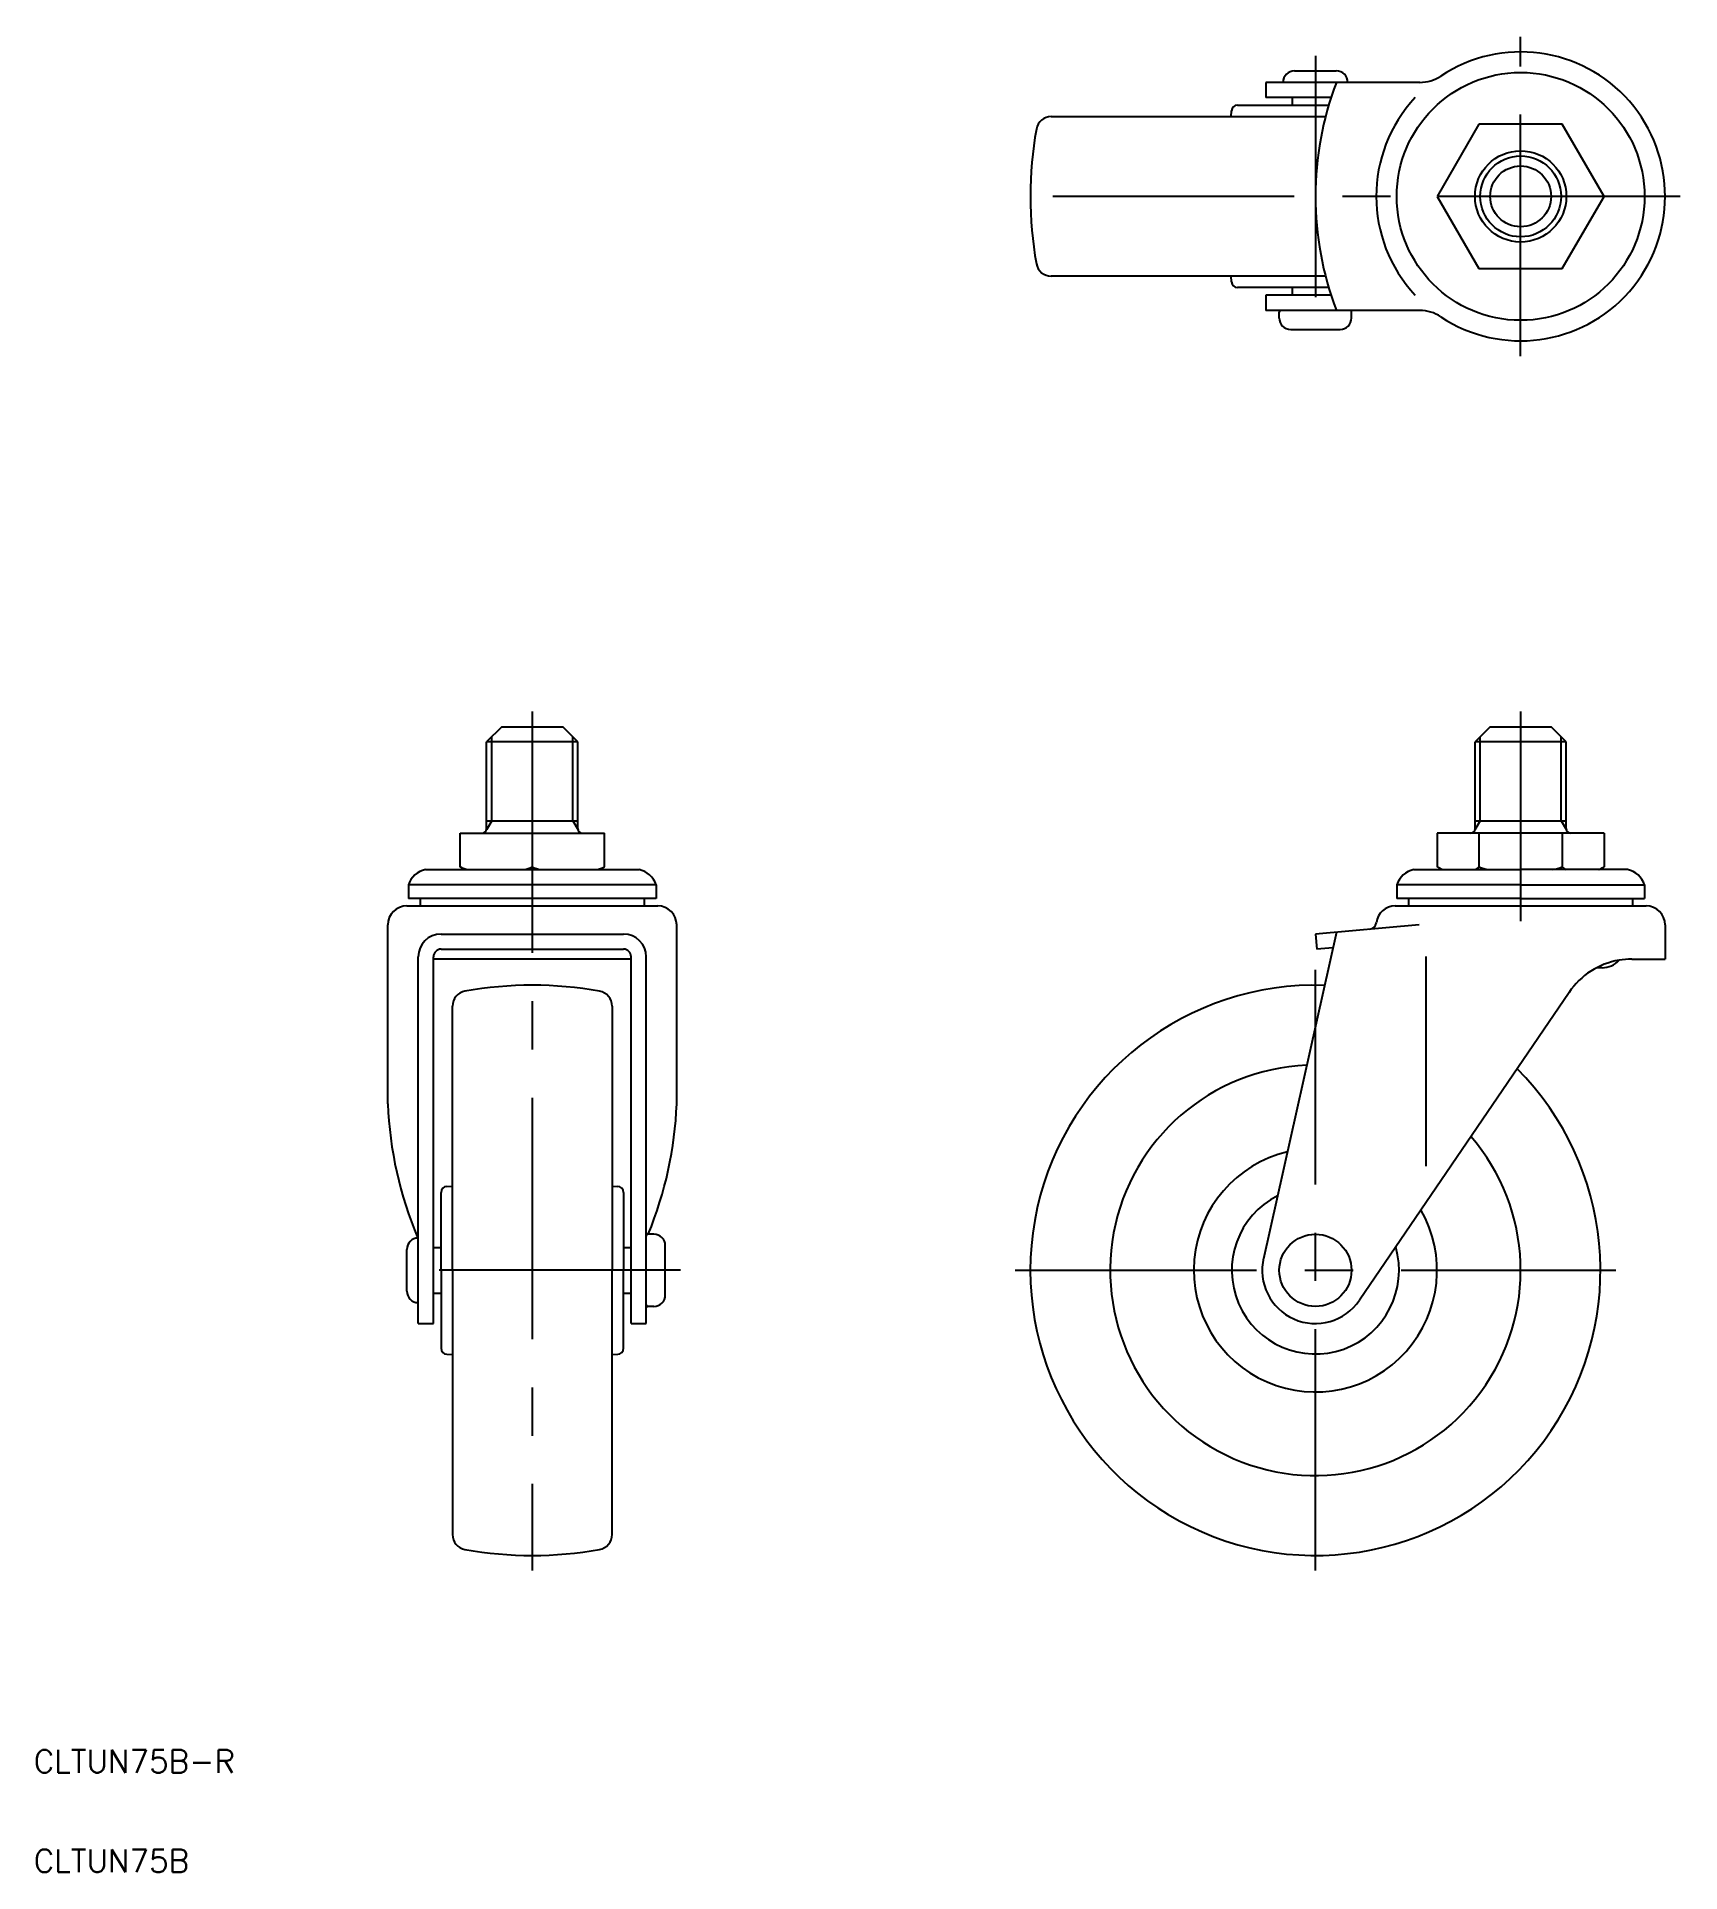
# Model space of a CAD drawing. Extents: x -168 to 48, y -79 to 162.
import ezdxf

# ---------------------------------------------------------------- set-up
doc = ezdxf.new("R2010")
doc.units = 0
doc.linetypes.add('CENTER', pattern=[50.8, 31.75, -6.35, 6.35, -6.35])
doc.layers.get('0').update_dxf_attribs({"linetype": 'CONTINUOUS'})
doc.layers.add('CENTER', color=1, linetype='CONTINUOUS')
doc.styles.get("Standard").update_dxf_attribs({"font": 'txt.shx', "height": 3, "bigfont": 'bigfont.shx'})

msp = doc.modelspace()

# ---------------------------------------------------------------- linework, layer by layer
at = {"color": 7, "linetype": 'CONTINUOUS'}
for p, q in [((-2.75, 157.75), (2.75, 157.75)), ((13.73, 156.25), (-6.5, 156.25)), ((-6.5, 156.25), (-6.5, 154.25)), ((-11.08, 151.75), (-11.04, 152.49)), ((-10.24, 153.25), (1.75, 153.25)), ((2.06, 154.25), (-6.5, 154.25)), ((-3, 153.25), (-3, 154.25)), ((-34.74, 151.75), (1.33, 151.75)), ((21.52, 150.75), (16.03, 141.25)), ((32.48, 150.75), (21.52, 150.75)), ((37.97, 141.25), (32.48, 150.75)), ((16.03, 141.25), (21.52, 131.75)), ((32.48, 131.75), (37.97, 141.25)), ((1.33, 130.75), (-34.74, 130.75)), ((-11.04, 130.01), (-11.08, 130.75)), ((21.52, 131.75), (32.48, 131.75)), ((1.75, 129.25), (-10.24, 129.25)), ((2.06, 128.25), (-6.5, 128.25)), ((-6.5, 128.25), (-6.5, 126.25)), ((-3, 128.25), (-3, 129.25)), ((13.73, 126.25), (-6.5, 126.25)), ((-4.75, 125.25), (-4.75, 126.05)), ((4.75, 125.25), (4.75, 126.05)), ((-3.25, 123.75), (3.25, 123.75)), ((-107.02, 71.5), (-109.02, 69.5)), ((-107.02, 71.5), (-99.02, 71.5)), ((-97.02, 69.5), (-99.02, 71.5)), ((23, 71.5), (21, 69.5)), ((23, 71.5), (31, 71.5)), ((33, 69.5), (31, 71.5)), ((-97.02, 69.5), (-109.02, 69.5)), ((-109.02, 58.1), (-109.02, 69.5)), ((-97.02, 58.1), (-97.02, 69.5)), ((21, 58.1), (21, 69.5)), ((33, 69.5), (21, 69.5)), ((33, 58.1), (33, 69.5)), ((-109.02, 59.14), (-97.02, 59.14)), ((21, 59.14), (33, 59.14)), ((-112.52, 57.5), (-93.52, 57.5)), ((-112.52, 53.05), (-112.52, 57.5)), ((-103.02, 57.5), (-103.02, 53.05)), ((-93.52, 53.05), (-93.52, 57.5)), ((37.97, 57.5), (16.03, 57.5)), ((16.03, 57.5), (16.03, 53.05)), ((21.52, 57.5), (21.52, 53.05)), ((32.48, 57.5), (32.48, 53.05)), ((37.97, 57.5), (37.97, 53.05)), ((-119.32, 50.7), (-119.32, 48.9)), ((-86.72, 50.7), (-119.32, 50.7)), ((-117.07, 52.7), (-88.97, 52.7)), ((-111.92, 52.7), (-112.52, 53.05)), ((-94.12, 52.7), (-93.52, 53.05)), ((-86.72, 50.7), (-86.72, 48.9)), ((10.7, 50.7), (10.7, 48.9)), ((27, 50.7), (10.7, 50.7)), ((12.95, 52.7), (27, 52.7)), ((16.63, 52.7), (16.03, 53.05)), ((41.05, 52.7), (27, 52.7)), ((27, 50.7), (43.3, 50.7)), ((37.37, 52.7), (37.97, 53.05)), ((43.3, 50.7), (43.3, 48.9)), ((-86.72, 48.9), (-119.32, 48.9)), ((-117.74, 47.93), (-117.74, 48.9)), ((-88.3, 48.9), (-88.3, 47.93)), ((27, 48.9), (10.7, 48.9)), ((12.28, 47.93), (12.28, 48.9)), ((27, 48.9), (43.3, 48.9)), ((27, 48.9), (43.3, 48.9)), ((41.72, 48.9), (41.72, 47.93)), ((-119.53, 47.93), (-86.52, 47.93)), ((10.49, 47.93), (43.5, 47.93)), ((-122.02, 21.91), (-122.02, 45.43)), ((-115.02, 44.23), (-91.02, 44.23)), ((-84.02, 21.91), (-84.02, 45.43)), ((2.77, 44.47), (-6.83, 1.53)), ((13.63, 45.42), (0, 44.23)), ((0, 44.23), (0.17, 42.24)), ((46, 45.43), (46, 41.93)), ((46, 45.03), (46, 40.93)), ((-118.02, -7), (-118.02, 41.23)), ((-116.02, -7), (-116.02, 41.24)), ((-115.02, 42.24), (-91.02, 42.24)), ((-90.02, -7), (-90.02, 41.24)), ((-88.02, -7), (-88.02, 41.23)), ((2.31, 42.42), (0.17, 42.24)), ((14.54, 41.28), (14.54, 13.71)), ((-90.02, 40.93), (-116.02, 40.93)), ((37.72, 39.8), (37.01, 39.8)), ((41.63, 40.93), (46, 40.93)), ((33.36, 36.56), (5.79, -3.94)), ((-113.52, 0), (-113.52, 34.74)), ((-92.52, 34.74), (-92.52, 0)), ((-115.02, 0), (-115.02, 10.24)), ((-114.26, 11.04), (-113.52, 11.08)), ((-92.52, 11.08), (-91.78, 11.04)), ((-91.02, 10.24), (-91.02, 0)), ((-119.52, -2.75), (-119.52, 2.75)), ((-116.02, 3), (-115.02, 3)), ((-91.02, 3), (-90.02, 3)), ((-87.02, 4.75), (-87.82, 4.75)), ((-85.52, -3.25), (-85.52, 3.25)), ((-115.02, 0), (-115.02, -10.24)), ((-113.52, 0), (-113.52, -34.74)), ((-92.52, -34.74), (-92.52, 0)), ((-91.02, -10.24), (-91.02, 0)), ((-116.02, -3), (-115.02, -3)), ((-91.02, -3), (-90.02, -3)), ((-87.02, -4.75), (-87.82, -4.75)), ((-118.02, -7), (-116.02, -7)), ((-90.02, -7), (-88.02, -7)), ((-114.26, -11.04), (-113.52, -11.08)), ((-92.52, -11.08), (-91.78, -11.04))]:
    msp.add_line(p, q, dxfattribs=at)
at = {"color": 3, "linetype": 'CONTINUOUS'}
for p, q in [((-108.34, 59.14), (-108.34, 70.18)), ((-97.7, 59.14), (-97.7, 70.18)), ((21.68, 59.14), (21.68, 70.18)), ((32.32, 59.14), (32.32, 70.18)), ((-108.34, 59.14), (-109.05, 57.92)), ((-97.7, 59.14), (-96.99, 57.92)), ((21.68, 59.14), (20.97, 57.92)), ((32.32, 59.14), (33.03, 57.92))]:
    msp.add_line(p, q, dxfattribs=at)
at = {"color": 7, "linetype": 'CONTINUOUS'}
for centre, radius in [((27, 141.25), 16.3), ((27, 141.25), 6), ((27, 141.25), 4), ((0, 0), 4.75)]:
    msp.add_circle(centre, radius, dxfattribs=at)
at = {"color": 3, "linetype": 'CONTINUOUS'}
msp.add_circle((27, 141.25), 5.32, dxfattribs=at)
at = {"color": 7, "linetype": 'CONTINUOUS'}
for centre, radius, start, end in [((27, 141.25), 19, 236.4427, 123.5573), ((-2.75, 156.25), 1.5, 90, 180), ((2.75, 156.25), 1.5, 0, 90), ((13.73, 161.25), 5, 270, 303.5573), ((42, 141.25), 42, 159.0752, 200.9248), ((-10.24, 152.45), 0.8, 90, 177), ((27, 141.25), 19, 136.8264, 223.1736), ((12.5, 141.25), 50, 169.8001, 190.1999), ((-34.74, 149.75), 2, 90, 169.8001), ((-34.74, 132.75), 2, 190.1999, 270), ((-10.24, 130.05), 0.8, 183, 270), ((-4.55, 126.05), 0.2, 90, 182.2046), ((4.55, 126.05), 0.2, 357.7954, 90), ((13.73, 121.25), 5, 56.4427, 90), ((-3.25, 125.25), 1.5, 180, 270), ((3.25, 125.25), 1.5, 270, 0), ((-109.62, 58.1), 0.6, 270, 0), ((-96.42, 58.1), 0.6, 180, 270), ((20.4, 58.1), 0.6, 270, 0), ((33.6, 58.1), 0.6, 180, 270), ((-116.47, 49.76), 3, 101.5188, 161.7483), ((-107.77, 65.92), 13.72, 249.7438, 254.484), ((-107.77, 65.92), 13.72, 285.516, 290.2562), ((-98.27, 65.92), 13.72, 249.7438, 254.484), ((-98.27, 65.92), 13.72, 285.516, 290.2562), ((-89.57, 49.76), 3, 18.2517, 78.4812), ((13.55, 49.76), 3, 101.5188, 161.7483), ((19.11, 58.2), 6, 240, 246.4435), ((19.11, 56.05), 3.85, 299.5131, 308.7577), ((27, 70.32), 18.12, 252.3968, 256.509), ((27, 70.32), 18.12, 283.491, 287.6032), ((34.89, 56.05), 3.85, 231.2423, 240.4869), ((34.89, 58.2), 6, 293.5565, 300), ((40.45, 49.76), 3, 18.2517, 78.4812), ((-119.52, 45.43), 2.5, 90, 180), ((-86.52, 45.43), 2.5, 0, 90), ((10.5, 45.43), 2.5, 90, 173.1322), ((43.5, 45.43), 2.5, 0, 90), ((-115.02, 41.23), 3, 90, 180), ((-91.02, 41.23), 3, 0, 90), ((7.03, 45.85), 1, 275, 353.1322), ((-115.02, 41.24), 1, 90, 180), ((-91.02, 41.24), 1, 0, 90), ((41.63, 30.93), 10, 99.6827, 145.7503), ((37.72, 42.8), 3, 270, 317.8318), ((41.63, 30.93), 10, 90, 99.6827), ((-111.52, 34.74), 2, 100.1999, 180), ((-103.02, -12.5), 50, 79.8001, 100.1999), ((-94.52, 34.74), 2, 0, 79.8001), ((0, 0), 37.5, 88.1559, 44.9919), ((0, 0), 27, 92.4237, 40.7242), ((-71.52, 23.92), 50.54, 182.2728, 202.9063), ((-134.52, 23.92), 50.54, 337.7089, 357.7272), ((0, 0), 16, 103.3421, 29.8058), ((-114.22, 10.24), 0.8, 93, 180), ((-91.82, 10.24), 0.8, 0, 87), ((0, 0), 11, 116.9188, 16.2291), ((-118.02, 2.75), 1.5, 90, 180), ((-87.82, 4.55), 0.2, 87.7954, 180), ((-87.02, 3.25), 1.5, 0, 90), ((0, 0), 7, 166.5227, 325.7503), ((-118.02, -2.75), 1.5, 180, 270), ((-87.82, -4.55), 0.2, 180, 272.2046), ((-87.02, -3.25), 1.5, 270, 0), ((-114.22, -10.24), 0.8, 180, 267), ((-91.82, -10.24), 0.8, 273, 0), ((-111.52, -34.74), 2, 180, 259.8001), ((-94.52, -34.74), 2, 280.1999, 0), ((-103.02, 12.5), 50, 259.8001, 280.1999)]:
    msp.add_arc(centre, radius, start, end, dxfattribs=at)
at = {"layer": 'CENTER', "color": 1, "linetype": 'CENTER'}
for p, q in [((27, 120.25), (27, 162.25)), ((0, 159.75), (0, 121.75)), ((48, 141.25), (-39.5, 141.25)), ((-103.02, 73.5), (-103.02, -39.5)), ((27, 73.5), (27, 45.93)), ((0, -39.5), (0, 39.5)), ((-83.52, 0), (-121.52, 0)), ((-39.5, 0), (39.5, 0))]:
    msp.add_line(p, q, dxfattribs=at)

# ---------------------------------------------------------------- texts
at = {"color": 7, "linetype": 'CONTINUOUS'}
for s, p in [('CLTUN75B-R', (-168.6, -66.08)), ('CLTUN75B', (-168.6, -79.17))]:
    msp.add_text(s, height=3, dxfattribs=at).set_placement(p)

doc.saveas('drawing.dxf')
